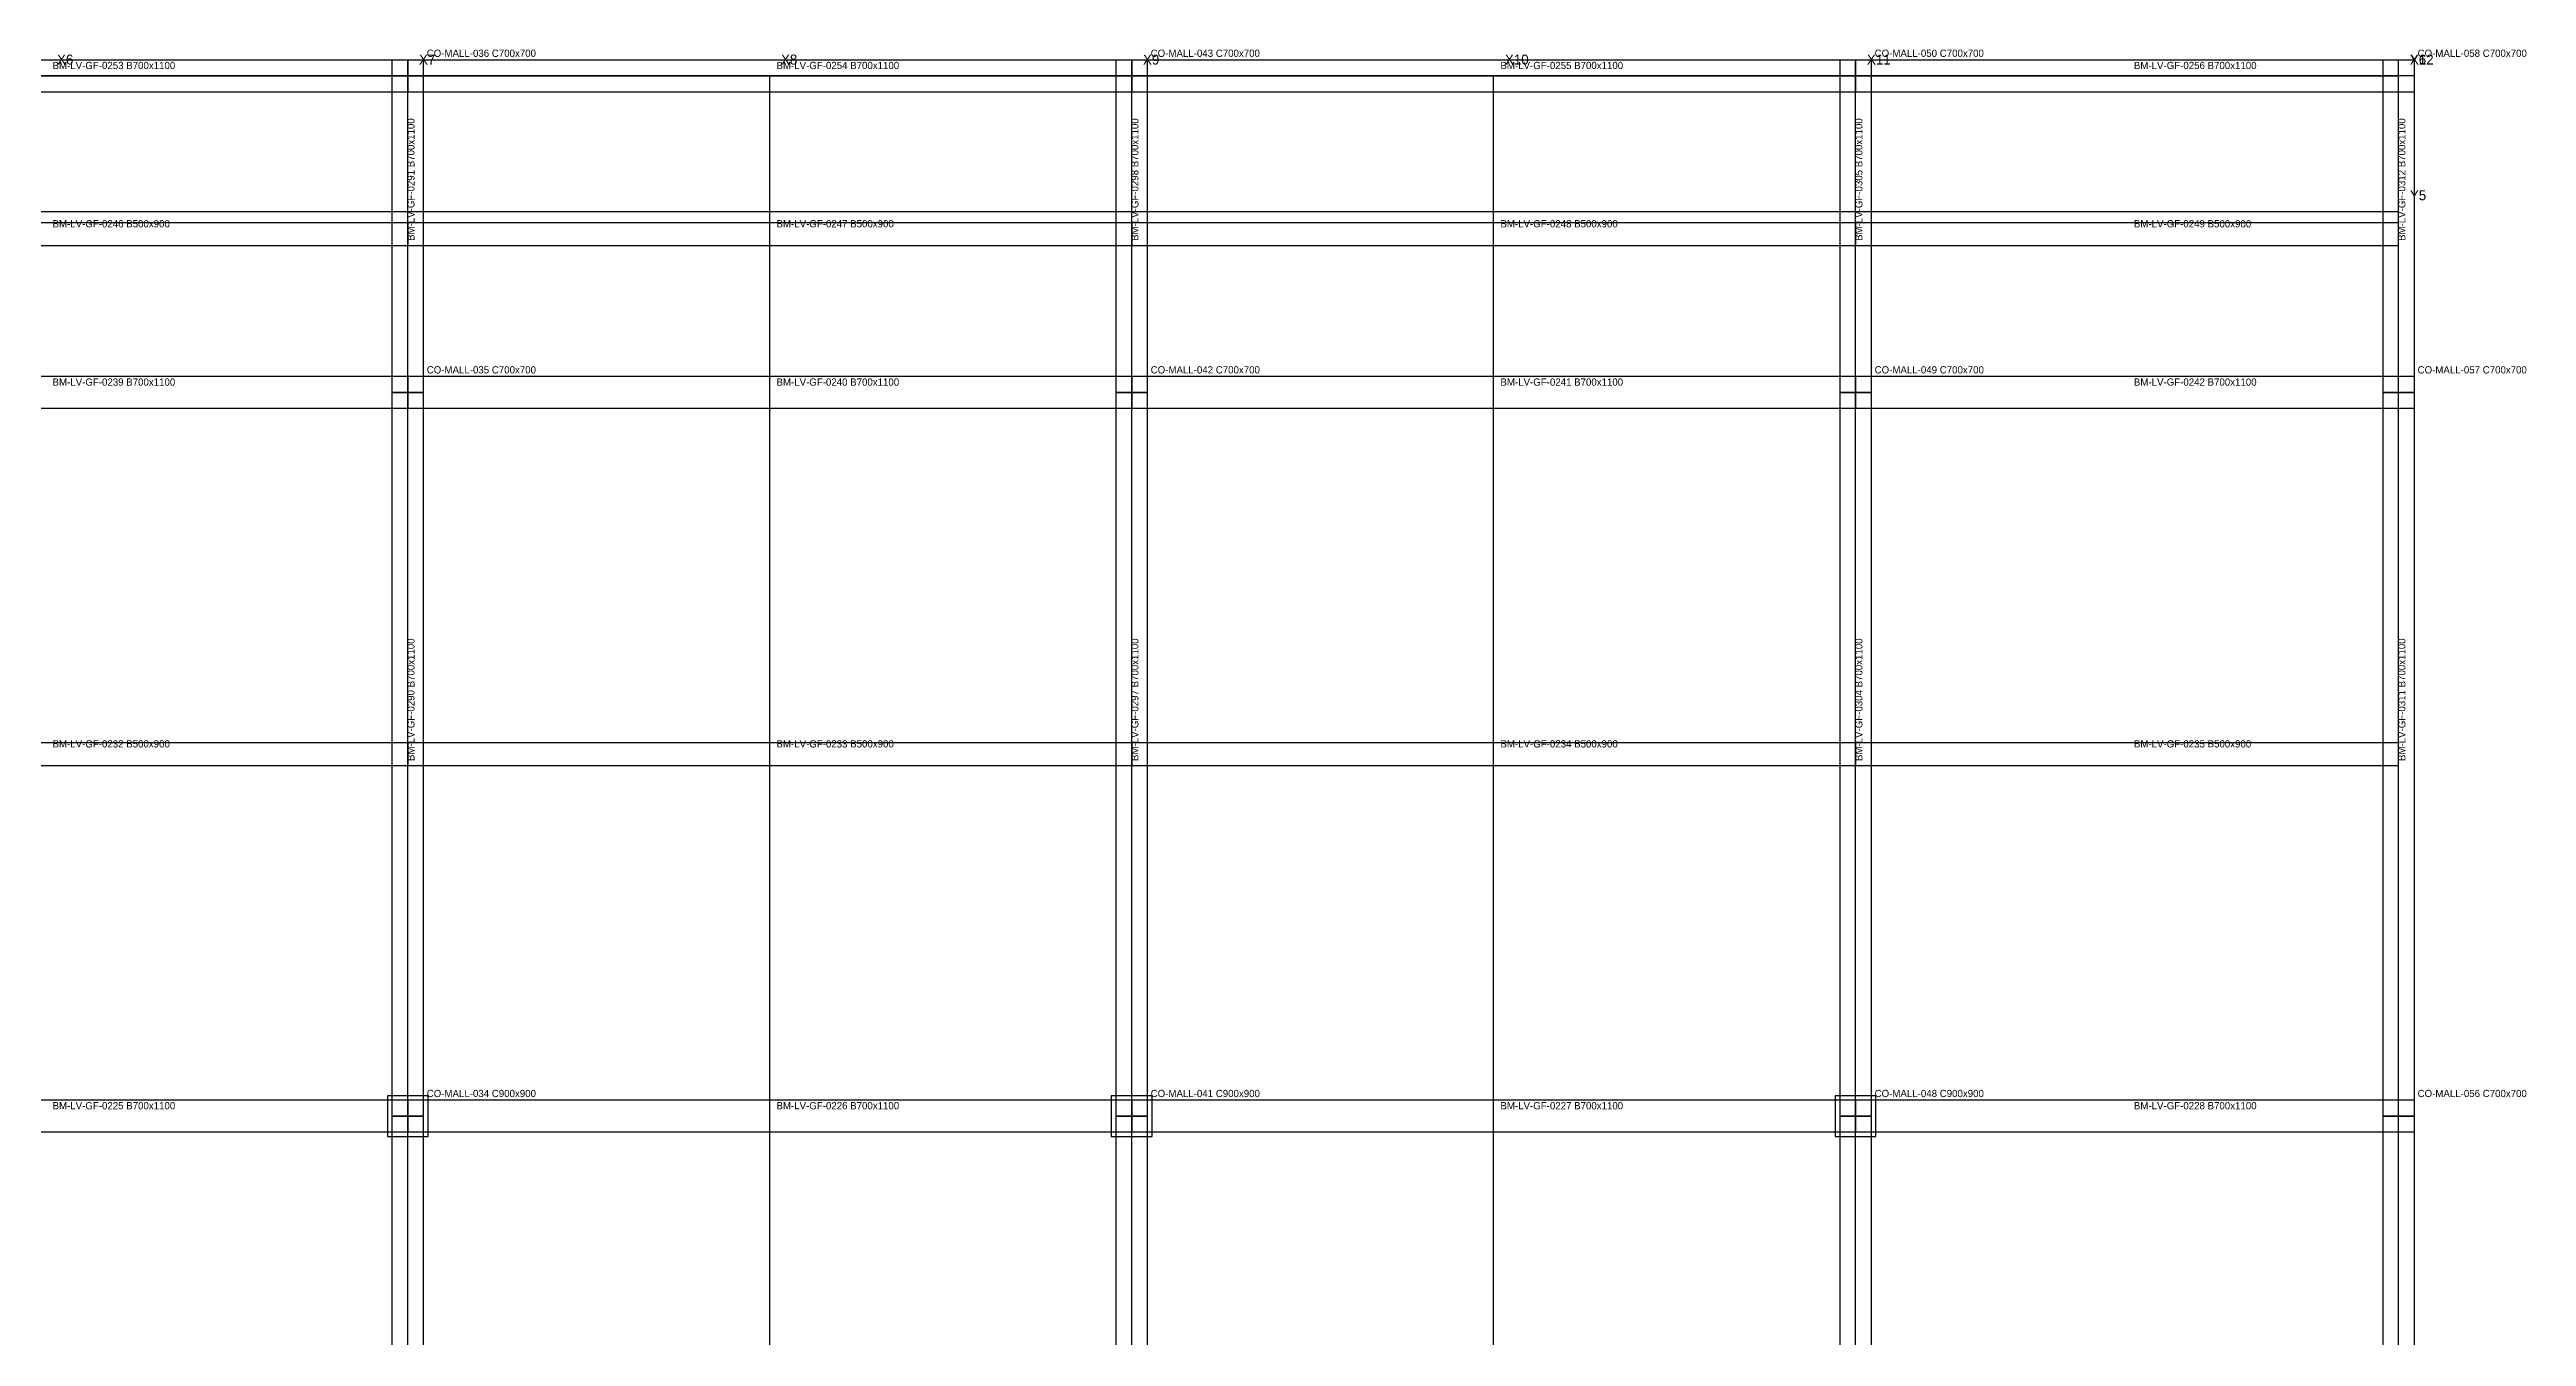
# Model space of a CAD drawing. Header units: millimetres. Extents: x -450 to 225826, y -254450 to 109948.
# Drawn here: x 171084 to 225826, y 74127 to 102582 of the extents above; entities that cross this region are included whole.
import ezdxf

# ---------------------------------------------------------------- set-up
doc = ezdxf.new("R2010")
doc.units = ezdxf.units.MM
for name, color, linetype in [('LV-GF_BEAM', 5, 'Continuous'), ('LV-GF_BOUNDARY', 6, 'Continuous'), ('LV-GF_COLUMN', 1, 'Continuous'), ('LV-GF_GRID', 8, 'Continuous'), ('LV-GF_SLAB', 7, 'Continuous'), ('TEXT', 7, 'Continuous')]:
    doc.layers.add(name, color=color, linetype=linetype)

msp = doc.modelspace()

# ---------------------------------------------------------------- linework, layer by layer
at = {"layer": 'LV-GF_BEAM'}
for points in [[(163000, 102350), (163000, 101650), (179000, 101650), (179000, 102350), (163000, 102350)], [(178650, 95000), (179350, 95000), (179350, 102000), (178650, 102000), (178650, 95000)], [(179000, 102350), (179000, 101650), (195000, 101650), (195000, 102350), (179000, 102350)], [(194650, 95000), (195350, 95000), (195350, 102000), (194650, 102000), (194650, 95000)], [(195000, 102350), (195000, 101650), (211000, 101650), (211000, 102350), (195000, 102350)], [(210650, 95000), (211350, 95000), (211350, 102000), (210650, 102000), (210650, 95000)], [(211000, 102350), (211000, 101650), (223000, 101650), (223000, 102350), (211000, 102350)], [(222650, 95000), (223350, 95000), (223350, 102000), (222650, 102000), (222650, 95000)], [(163000, 98750), (163000, 98250), (179000, 98250), (179000, 98750), (163000, 98750)], [(179000, 98750), (179000, 98250), (195000, 98250), (195000, 98750), (179000, 98750)], [(195000, 98750), (195000, 98250), (211000, 98250), (211000, 98750), (195000, 98750)], [(211000, 98750), (211000, 98250), (223000, 98250), (223000, 98750), (211000, 98750)], [(163000, 95350), (163000, 94650), (179000, 94650), (179000, 95350), (163000, 95350)], [(179000, 95350), (179000, 94650), (195000, 94650), (195000, 95350), (179000, 95350)], [(195000, 95350), (195000, 94650), (211000, 94650), (211000, 95350), (195000, 95350)], [(211000, 95350), (211000, 94650), (223000, 94650), (223000, 95350), (211000, 95350)], [(178650, 79000), (179350, 79000), (179350, 95000), (178650, 95000), (178650, 79000)], [(194650, 79000), (195350, 79000), (195350, 95000), (194650, 95000), (194650, 79000)], [(210650, 79000), (211350, 79000), (211350, 95000), (210650, 95000), (210650, 79000)], [(222650, 79000), (223350, 79000), (223350, 95000), (222650, 95000), (222650, 79000)], [(163000, 87250), (163000, 86750), (179000, 86750), (179000, 87250), (163000, 87250)], [(179000, 87250), (179000, 86750), (195000, 86750), (195000, 87250), (179000, 87250)], [(195000, 87250), (195000, 86750), (211000, 86750), (211000, 87250), (195000, 87250)], [(211000, 87250), (211000, 86750), (223000, 86750), (223000, 87250), (211000, 87250)], [(163000, 79350), (163000, 78650), (179000, 78650), (179000, 79350), (163000, 79350)], [(178650, 63000), (179350, 63000), (179350, 79000), (178650, 79000), (178650, 63000)], [(179000, 79350), (179000, 78650), (195000, 78650), (195000, 79350), (179000, 79350)], [(194650, 63000), (195350, 63000), (195350, 79000), (194650, 79000), (194650, 63000)], [(195000, 79350), (195000, 78650), (211000, 78650), (211000, 79350), (195000, 79350)], [(210650, 63000), (211350, 63000), (211350, 79000), (210650, 79000), (210650, 63000)], [(211000, 79350), (211000, 78650), (223000, 78650), (223000, 79350), (211000, 79350)], [(222650, 63000), (223350, 63000), (223350, 79000), (222650, 79000), (222650, 63000)]]:
    msp.add_lwpolyline(points, close=True, dxfattribs=at)
at = {"layer": 'LV-GF_BOUNDARY'}
msp.add_lwpolyline([(119000, 0), (223000, 0), (223000, 102000), (119000, 102000), (119000, 0)], close=True, dxfattribs=at)
at = {"layer": 'LV-GF_COLUMN'}
for points in [[(178650, 101650), (179350, 101650), (179350, 102350), (178650, 102350), (178650, 101650)], [(194650, 101650), (195350, 101650), (195350, 102350), (194650, 102350), (194650, 101650)], [(210650, 101650), (211350, 101650), (211350, 102350), (210650, 102350), (210650, 101650)], [(222650, 101650), (223350, 101650), (223350, 102350), (222650, 102350), (222650, 101650)], [(178650, 94650), (179350, 94650), (179350, 95350), (178650, 95350), (178650, 94650)], [(194650, 94650), (195350, 94650), (195350, 95350), (194650, 95350), (194650, 94650)], [(210650, 94650), (211350, 94650), (211350, 95350), (210650, 95350), (210650, 94650)], [(222650, 94650), (223350, 94650), (223350, 95350), (222650, 95350), (222650, 94650)], [(178550, 78550), (179450, 78550), (179450, 79450), (178550, 79450), (178550, 78550)], [(194550, 78550), (195450, 78550), (195450, 79450), (194550, 79450), (194550, 78550)], [(210550, 78550), (211450, 78550), (211450, 79450), (210550, 79450), (210550, 78550)], [(222650, 78650), (223350, 78650), (223350, 79350), (222650, 79350), (222650, 78650)]]:
    msp.add_lwpolyline(points, close=True, dxfattribs=at)
at = {"layer": 'LV-GF_GRID'}
for points in [[(119000, 102000), (223000, 102000)], [(179000, 0), (179000, 102000)], [(187000, 0), (187000, 102000)], [(195000, 0), (195000, 102000)], [(203000, 0), (203000, 102000)], [(211000, 0), (211000, 102000)], [(223000, 0), (223000, 102000)], [(119000, 99000), (223000, 99000)]]:
    msp.add_lwpolyline(points, dxfattribs=at)
at = {"layer": 'LV-GF_SLAB'}
msp.add_lwpolyline([(119000, 0), (223000, 0), (223000, 102000), (119000, 102000), (119000, 0)], close=True, dxfattribs=at)

# ---------------------------------------------------------------- texts
at = {"layer": 'TEXT'}
for s, height, p in [('X6', 220, (171250, 102250)), ('X7', 220, (179250, 102250)), ('CO-MALL-036 C700x700', 160, (179420, 102420)), ('X8', 220, (187250, 102250)), ('X9', 220, (195250, 102250)), ('CO-MALL-043 C700x700', 160, (195420, 102420)), ('X10', 220, (203250, 102250)), ('X11', 220, (211250, 102250)), ('CO-MALL-050 C700x700', 160, (211420, 102420)), ('Y6', 220, (223250, 102250)), ('X12', 220, (223250, 102250)), ('CO-MALL-058 C700x700', 160, (223420, 102420)), ('BM-LV-GF-0253 B700x1100', 160, (171150, 102150)), ('BM-LV-GF-0254 B700x1100', 160, (187150, 102150)), ('BM-LV-GF-0255 B700x1100', 160, (203150, 102150)), ('BM-LV-GF-0256 B700x1100', 160, (217150, 102150)), ('Y5', 220, (223250, 99250)), ('BM-LV-GF-0246 B500x900', 160, (171150, 98650)), ('BM-LV-GF-0247 B500x900', 160, (187150, 98650)), ('BM-LV-GF-0248 B500x900', 160, (203150, 98650)), ('BM-LV-GF-0249 B500x900', 160, (217150, 98650)), ('BM-LV-GF-0239 B700x1100', 160, (171150, 95150)), ('CO-MALL-035 C700x700', 160, (179420, 95420)), ('BM-LV-GF-0240 B700x1100', 160, (187150, 95150)), ('CO-MALL-042 C700x700', 160, (195420, 95420)), ('BM-LV-GF-0241 B700x1100', 160, (203150, 95150)), ('CO-MALL-049 C700x700', 160, (211420, 95420)), ('BM-LV-GF-0242 B700x1100', 160, (217150, 95150)), ('CO-MALL-057 C700x700', 160, (223420, 95420)), ('BM-LV-GF-0232 B500x900', 160, (171150, 87150)), ('BM-LV-GF-0233 B500x900', 160, (187150, 87150)), ('BM-LV-GF-0234 B500x900', 160, (203150, 87150)), ('BM-LV-GF-0235 B500x900', 160, (217150, 87150)), ('CO-MALL-034 C900x900', 160, (179420, 79420)), ('CO-MALL-041 C900x900', 160, (195420, 79420)), ('CO-MALL-048 C900x900', 160, (211420, 79420)), ('CO-MALL-056 C700x700', 160, (223420, 79420)), ('BM-LV-GF-0225 B700x1100', 160, (171150, 79150)), ('BM-LV-GF-0226 B700x1100', 160, (187150, 79150)), ('BM-LV-GF-0227 B700x1100', 160, (203150, 79150)), ('BM-LV-GF-0228 B700x1100', 160, (217150, 79150))]:
    msp.add_text(s, height=height, dxfattribs=at).set_placement(p)
for s, p in [('BM-LV-GF-0291 B700x1100', (179150, 98350)), ('BM-LV-GF-0298 B700x1100', (195150, 98350)), ('BM-LV-GF-0305 B700x1100', (211150, 98350)), ('BM-LV-GF-0312 B700x1100', (223150, 98350)), ('BM-LV-GF-0290 B700x1100', (179150, 86850)), ('BM-LV-GF-0297 B700x1100', (195150, 86850)), ('BM-LV-GF-0304 B700x1100', (211150, 86850)), ('BM-LV-GF-0311 B700x1100', (223150, 86850))]:
    msp.add_text(s, height=160, rotation=90, dxfattribs=at).set_placement(p)

doc.saveas('drawing.dxf')
